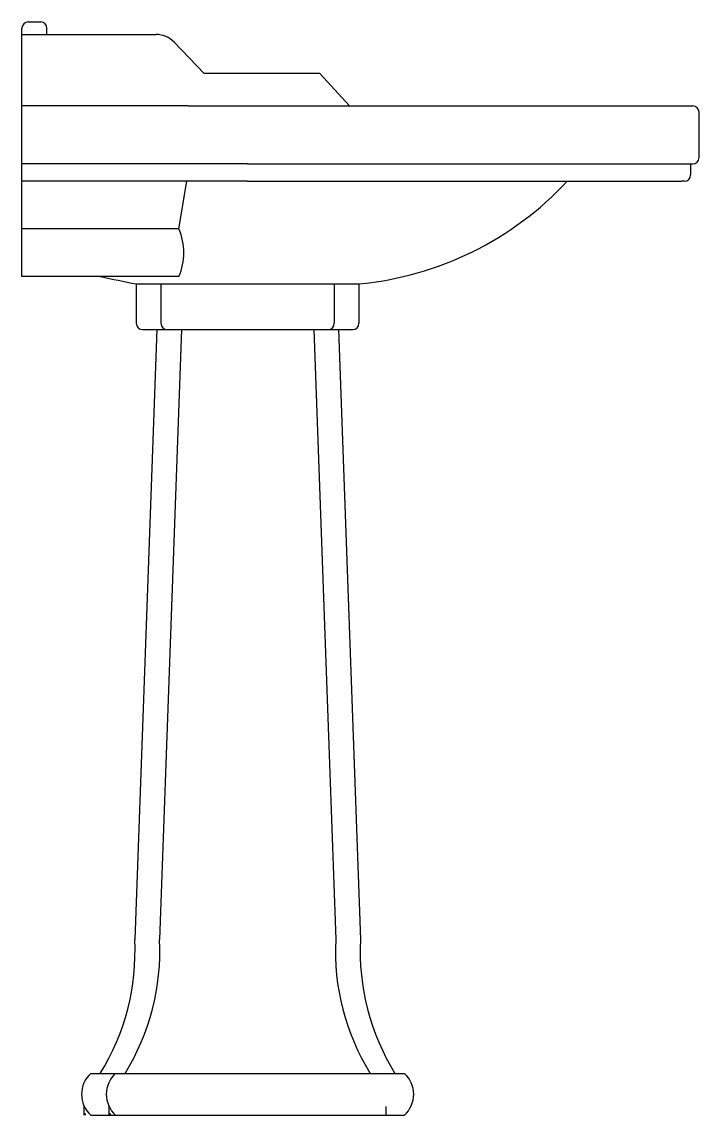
# Model space of a CAD drawing. Extents: x -142.491 to -141.951, y -36.464 to -35.592.
import ezdxf

# ---------------------------------------------------------------- set-up
doc = ezdxf.new("R2010")
doc.units = 0
doc.header["$MEASUREMENT"] = 0
for name, color, linetype in [('A-PECAS', 2, 'CONTINUOUS'), ('A-PEÇAS', 2, 'CONTINUOUS'), ('SOMBRA', 11, 'CONTINUOUS'), ('TELHA3', 1, 'CONTINUOUS')]:
    doc.layers.add(name, color=color, linetype=linetype)

msp = doc.modelspace()

# ---------------------------------------------------------------- linework, layer by layer
at = {"layer": 'A-PECAS'}
for p, q in [((-142.4858, -35.59181), (-142.4758, -35.59181)), ((-142.4908, -35.79493), (-142.4908, -35.59681)), ((-142.4908, -35.60189), (-142.38377, -35.60189)), ((-142.4708, -35.60189), (-142.4708, -35.59681)), ((-142.34537, -35.63293), (-142.36936, -35.60802)), ((-142.25312, -35.63293), (-142.34537, -35.63293)), ((-142.22947, -35.65881), (-142.25312, -35.63293)), ((-142.35852, -35.65881), (-142.4908, -35.65881)), ((-142.35852, -35.65881), (-141.9558, -35.65881)), ((-141.9508, -35.70006), (-141.9508, -35.66381)), ((-142.3108, -35.71888), (-142.4908, -35.71888)), ((-142.36561, -35.75701), (-142.35931, -35.71888)), ((-142.3108, -35.71888), (-141.96494, -35.71888)), ((-142.36561, -35.79493), (-142.4908, -35.79493)), ((-142.39959, -35.8008), (-142.39959, -35.8322)), ((-142.37993, -35.8008), (-142.37993, -35.8322)), ((-142.24167, -35.8008), (-142.24167, -35.8322)), ((-142.22202, -35.8008), (-142.22202, -35.8322)), ((-142.38331, -35.8372), (-142.4008, -36.32381)), ((-142.39459, -35.8372), (-142.22702, -35.8372)), ((-142.36356, -35.8372), (-142.38106, -36.32381)), ((-142.25805, -35.8372), (-142.24055, -36.32381)), ((-142.2383, -35.8372), (-142.2208, -36.32381)), ((-142.4358, -36.46381), (-142.1858, -36.46381))]:
    msp.add_line(p, q, dxfattribs=at)
at = {"layer": 'A-PECAS', "color": 1}
for q in [(-142.4908, -35.70506), (-141.95755, -35.70506)]:
    msp.add_line((-142.3108, -35.70506), q, dxfattribs=at)
at = {"layer": 'A-PECAS'}
for centre, radius, start, end in [((-142.4858, -35.59681), 0.005, 90, 180), ((-142.4758, -35.59681), 0.005, 0, 90), ((-142.38377, -35.62189), 0.02, 43.91588, 90), ((-141.9558, -35.66381), 0.005, 0, 90), ((-141.9558, -35.70006), 0.005, 270, 0), ((-142.2466, -35.54159), 0.26037, 275.41738, 317.08601), ((-142.40888, -35.77597), 0.04724, 336.341, 23.659), ((-142.1847, -34.68216), 1.13909, 257.65823, 259.12588), ((-142.39459, -35.8322), 0.005, 180, 270), ((-142.37493, -35.8322), 0.005, 180, 270), ((-142.24667, -35.8322), 0.005, 270, 0), ((-142.22702, -35.8322), 0.005, 270, 0), ((-142.42097, -36.44719), 0.02227, 131.74943, 228.25057), ((-142.40123, -36.44719), 0.02227, 131.74943, 228.25057), ((-142.20064, -36.44719), 0.02227, 311.74943, 48.25057)]:
    msp.add_arc(centre, radius, start, end, dxfattribs=at)
at = {"layer": 'A-PEÇAS'}
for p, q in [((-141.95755, -35.70506), (-141.95755, -35.71388)), ((-141.95755, -35.70506), (-141.9558, -35.70506)), ((-141.96255, -35.71888), (-141.96494, -35.71888)), ((-142.4358, -36.43057), (-142.1858, -36.43057))]:
    msp.add_line(p, q, dxfattribs=at)
for centre, radius, start, end in [((-141.96255, -35.71388), 0.005, 270, 0), ((-142.58519, -36.33324), 0.18462, 328.18379, 2.92831), ((-142.56544, -36.33324), 0.18462, 328.18379, 2.92831), ((-142.05617, -36.33324), 0.18462, 177.07169, 211.81621), ((-142.03642, -36.33324), 0.18462, 177.07169, 211.81621)]:
    msp.add_arc(centre, radius, start, end, dxfattribs=at)
at = {"layer": 'SOMBRA', "linetype": 'CONTINUOUS'}
for p, q in [((-142.44106, -36.46381), (-142.44106, -36.45681)), ((-142.42131, -36.46381), (-142.42131, -36.45681)), ((-142.20029, -36.46381), (-142.20029, -36.45681)), ((-142.43994, -36.46381), (-142.43994, -36.46252)), ((-142.4202, -36.46381), (-142.4202, -36.46252))]:
    msp.add_line(p, q, dxfattribs=at)
at = {"layer": 'TELHA3'}
for p, q in [((-142.36561, -35.75701), (-142.4908, -35.75701)), ((-142.39959, -35.8008), (-142.22202, -35.8008))]:
    msp.add_line(p, q, dxfattribs=at)

doc.saveas('drawing.dxf')
